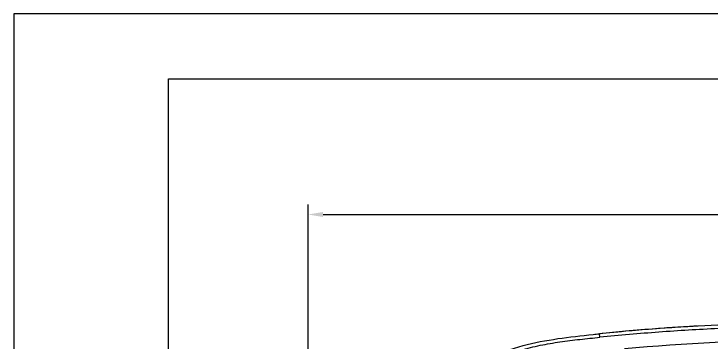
# Model space of a CAD drawing. Extents: x 60834 to 61254, y -28661 to -28364.
# Drawn here: x 60834.5 to 60974.4, y -28430.3 to -28364.5 of the extents above; entities that cross this region are included whole.
import ezdxf

# ---------------------------------------------------------------- set-up
doc = ezdxf.new("R2010")
doc.units = 0
doc.header["$LTSCALE"] = 7
doc.header["$MEASUREMENT"] = 0
doc.layers.get('0').update_dxf_attribs({"color": 2, "linetype": 'CONTINUOUS'})
for name, color, linetype in [('08_ALL_FEATURES', 7, 'CONTINUOUS'), ('DIM', 2, 'CONTINUOUS'), ('TXT', 4, 'CONTINUOUS')]:
    doc.layers.add(name, color=color, linetype=linetype)

# ---------------------------------------------------------------- blocks, each defined once
blk = doc.blocks.new('BORDER')
for p, q in [((1, 1), (0, 1)), ((0, 1), (0, 0))]:
    blk.add_line(p, q)

msp = doc.modelspace()

# ---------------------------------------------------------------- linework, layer by layer
at = {"layer": '08_ALL_FEATURES', "color": 7, "linetype": 'Continuous'}
for p, q in [((60952.2, -28428.59), (60951.97, -28428.62)), ((60952.04, -28429.31), (60951.97, -28428.62)), ((60952.52, -28428.56), (60952.2, -28428.59))]:
    msp.add_line(p, q, dxfattribs=at)
for centre, radius, start, end in [((60992.37, -28813.21), 386.69, 93.2166, 93.4106), ((60992.57, -28816.7), 390.19, 93.079, 93.2167), ((60993.49, -28832.58), 402.61, 90.0151, 95.1995)]:
    msp.add_arc(centre, radius, start, end, dxfattribs=at)
for points, knots in [([(61047.16, -28430.25), (61045.42, -28429.9), (61041.91, -28429.35), (61036.62, -28428.77), (61031.34, -28428.25), (61024.3, -28427.64), (61015.49, -28427.03), (61004.9, -28426.6), (60990.76, -28426.39), (60973.09, -28426.8), (60958.99, -28427.91), (60951.97, -28428.62)], [0, 0, 0, 0, 0.055866, 0.111568, 0.167103, 0.22262, 0.333628, 0.444646, 0.555741, 0.778014, 1, 1, 1, 1]), ([(61047.02, -28430.95), (61045.08, -28430.55), (61042.13, -28430.1), (61038.19, -28429.65), (61035.23, -28429.34), (61032.26, -28429.05), (61028.31, -28428.69), (61021.39, -28428.13), (61011.49, -28427.53), (60999.59, -28427.17), (60987.68, -28427.17), (60975.78, -28427.52), (60963.89, -28428.23), (60955.98, -28428.93), (60952.04, -28429.31)], [0, 0, 0, 0, 0.062491, 0.093764, 0.125027, 0.156277, 0.187521, 0.250011, 0.37501, 0.500006, 0.625003, 0.750002, 0.875001, 1, 1, 1, 1]), ([(60969.37, -28427.2), (60967.89, -28427.29), (60962.27, -28427.65), (60956.66, -28428.15), (60952.52, -28428.56)], [0, 0, 0, 0, 0.262172, 1, 1, 1, 1]), ([(60893.49, -28526.49), (60893.49, -28521.73), (60893.66, -28512.2), (60894.4, -28497.92), (60895.69, -28483.72), (60897.32, -28469.44), (60902.97, -28456.14), (60911.74, -28444.71), (60923.13, -28435.97), (60936.48, -28430.31), (60946.37, -28429.18), (60951.54, -28428.66), (60951.97, -28428.62)], [0, 0, 0, 0, 0.11002, 0.220041, 0.330061, 0.440081, 0.550102, 0.660122, 0.770142, 0.880163, 0.990183, 1, 1, 1, 1]), ([(60894.18, -28526.49), (60894.19, -28523.8), (60894.24, -28518.44), (60894.49, -28510.4), (60894.89, -28502.36), (60895.37, -28495.68), (60895.82, -28490.33), (60896.19, -28486.33), (60896.57, -28482.32), (60897.02, -28478.32), (60897.64, -28474.35), (60898.49, -28470.41), (60899.62, -28466.54), (60901.05, -28462.77), (60902.78, -28459.13), (60905.44, -28454.47), (60909.37, -28449), (60915.02, -28443.23), (60920.38, -28439.16), (60924.98, -28436.39), (60928.58, -28434.58), (60932.31, -28433.05), (60936.15, -28431.83), (60940.07, -28430.88), (60944.04, -28430.2), (60948.03, -28429.71), (60950.7, -28429.45), (60952.04, -28429.31)], [0, 0, 0, 0, 0.062473, 0.12495, 0.187427, 0.249893, 0.281125, 0.312367, 0.34362, 0.374864, 0.406104, 0.43738, 0.468655, 0.499912, 0.53118, 0.56246, 0.624944, 0.687427, 0.74991, 0.781181, 0.812453, 0.843717, 0.874986, 0.906263, 0.93751, 0.968753, 1, 1, 1, 1])]:
    msp.add_open_spline(points, degree=3, knots=knots, dxfattribs=at)
at = {"layer": 'DIM'}
for p, q in [((60893.49, -28525.49), (60893.49, -28402.7)), ((60896.49, -28404.7), (61090.49, -28404.7))]:
    msp.add_line(p, q, dxfattribs=at)
msp.add_solid([(60896.49, -28404.2), (60896.49, -28405.2), (60893.49, -28404.7)], dxfattribs=at)
at = {"layer": 'TXT'}
for p, q in [((60865.46, -28377.49), (61243.46, -28377.49)), ((60865.46, -28651.49), (60865.46, -28377.49))]:
    msp.add_line(p, q, dxfattribs=at)

# ---------------------------------------------------------------- block references
at = {"xscale": 420, "yscale": 297, "zscale": 420}
msp.add_blockref('BORDER', (60834.46, -28661.49), dxfattribs=at)

doc.saveas('drawing.dxf')
